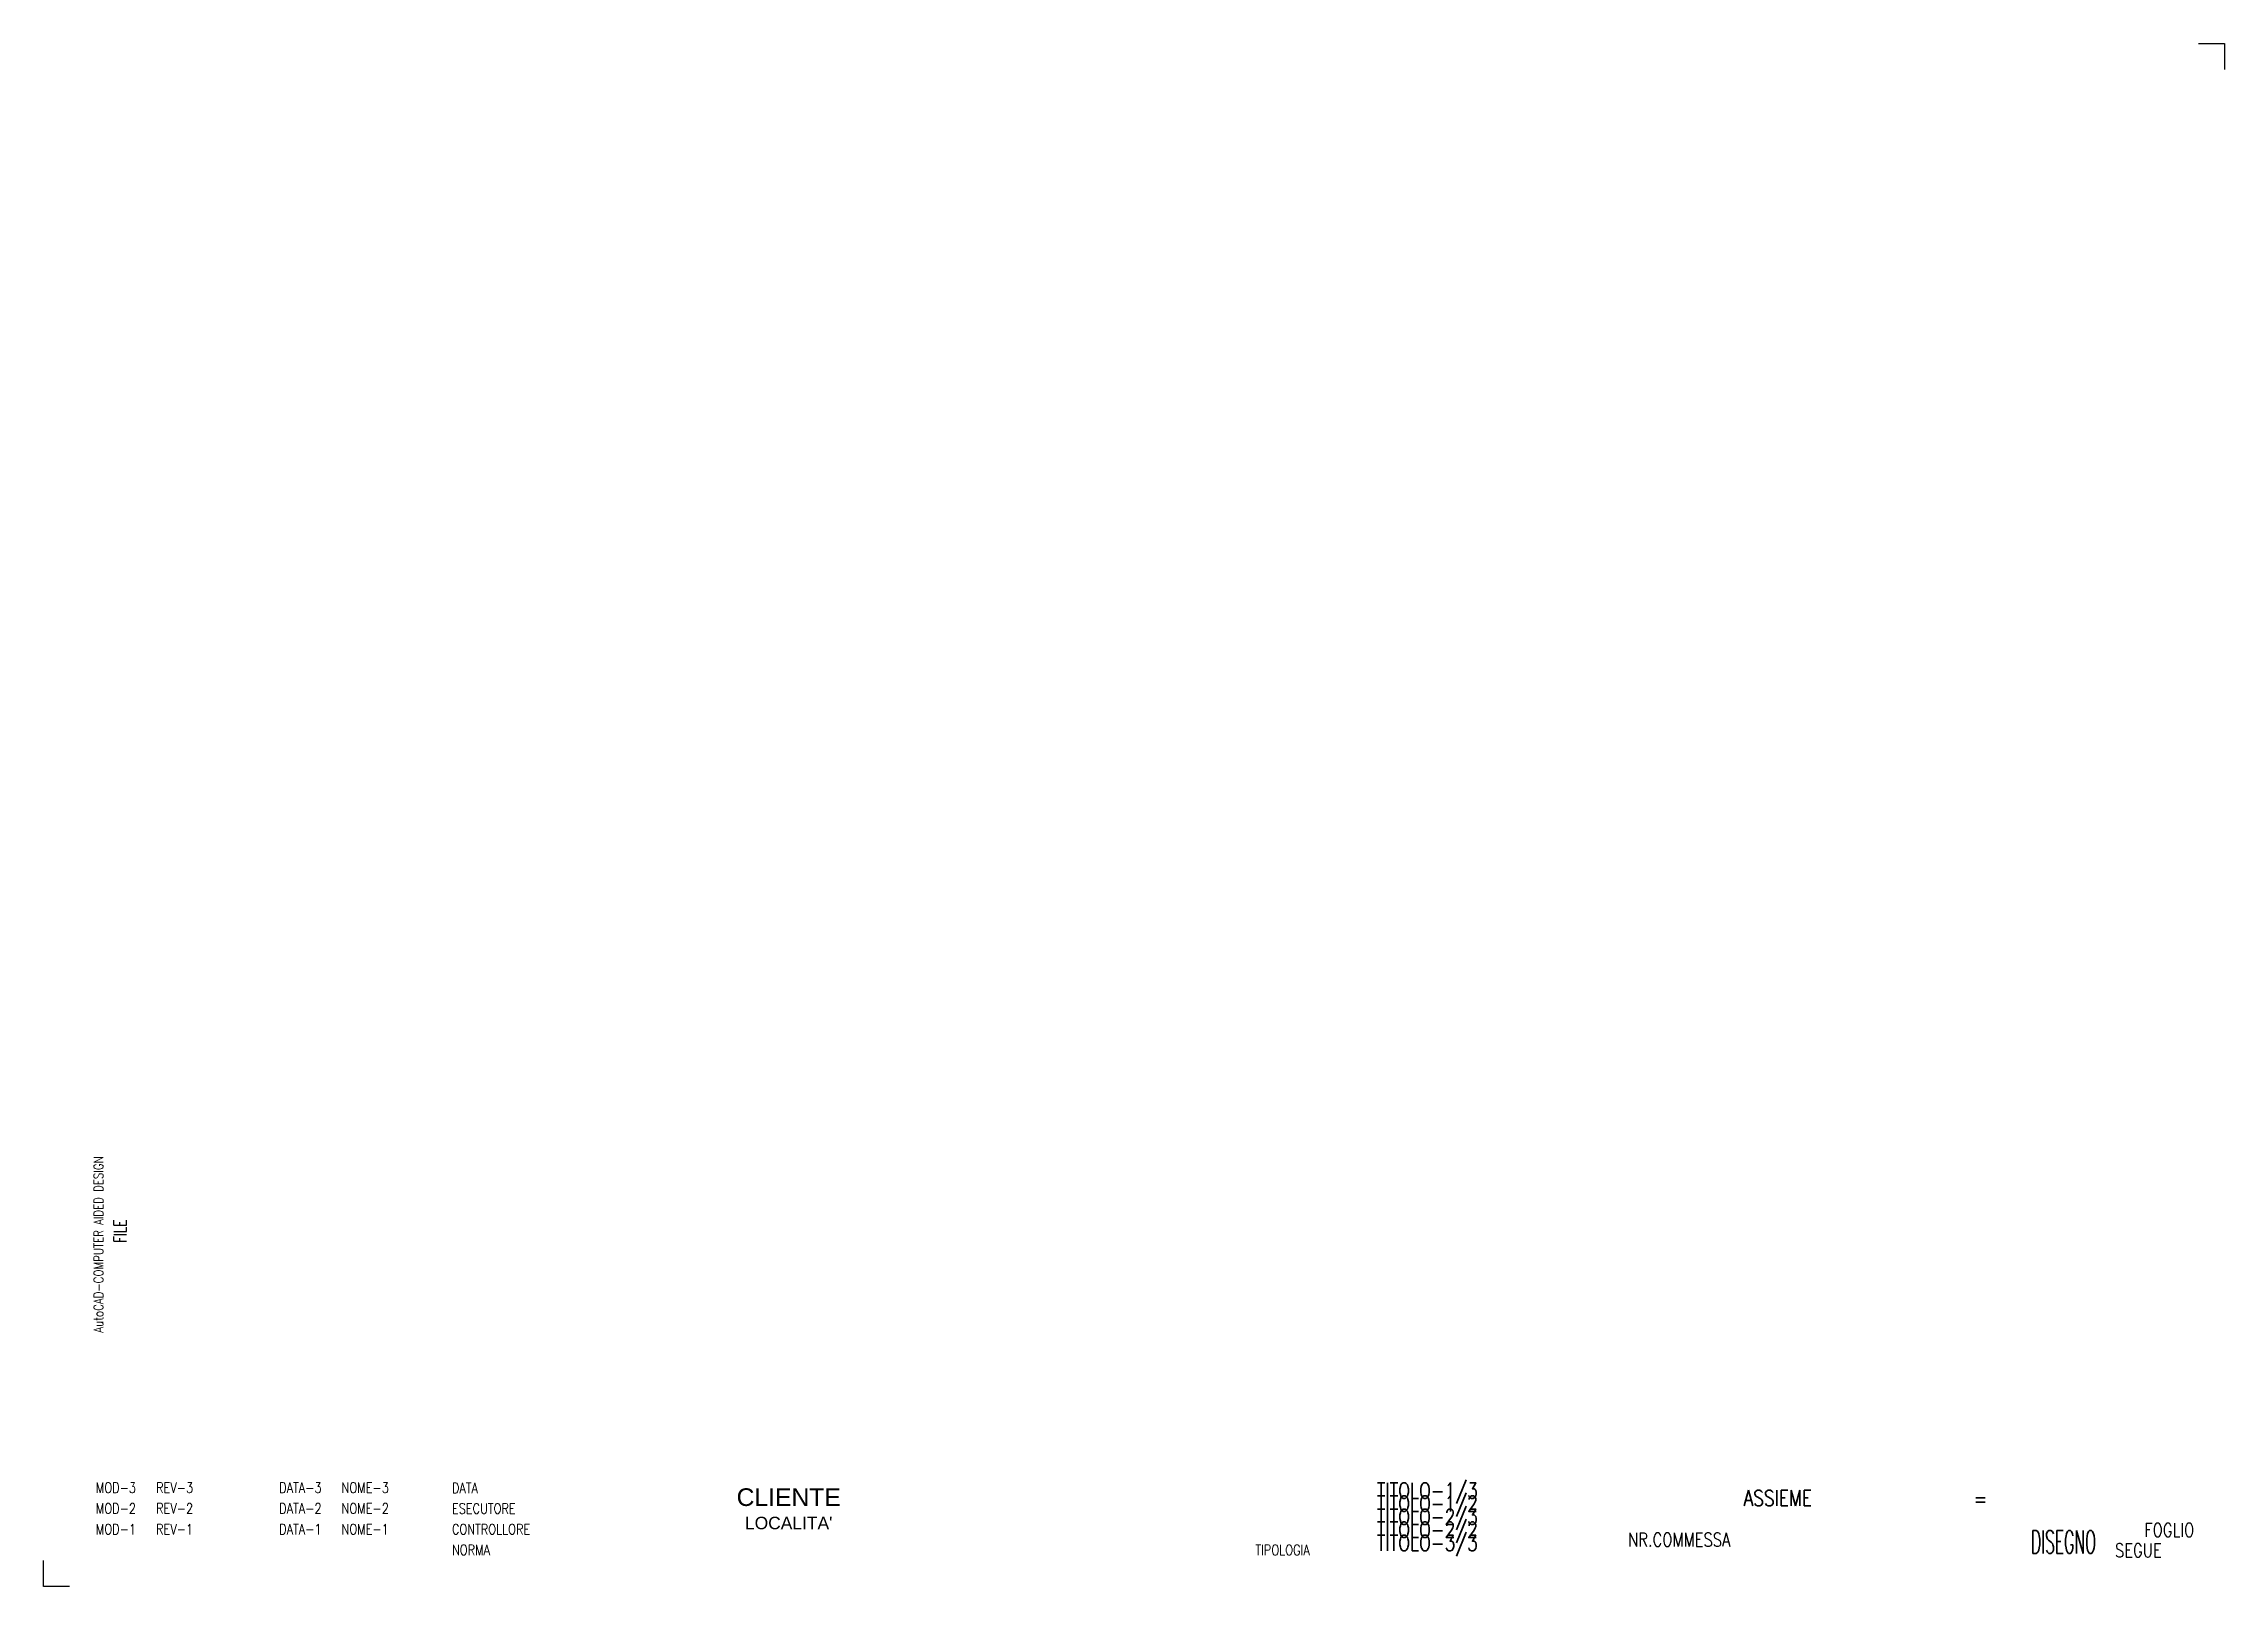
# Model space of a CAD drawing. Extents: x 0 to 420, y 0 to 297.
import ezdxf
from ezdxf.enums import TextEntityAlignment as Align

# ---------------------------------------------------------------- set-up
doc = ezdxf.new("R2010")
doc.units = 0
doc.header["$LTSCALE"] = 5
doc.header["$MEASUREMENT"] = 0
doc.layers.add('CART', color=7, linetype='CONTINUOUS')
doc.styles.add('arial', font='ARIAL.TTF', dxfattribs={"width": 0.85, "height": 3})
doc.styles.add('romans', font='romans.shx', dxfattribs={"width": 0.8, "height": 3})

msp = doc.modelspace()

# ---------------------------------------------------------------- linework, layer by layer
at = {"layer": 'CART', "color": 9}
for p, q in [((415, 297), (420, 297)), ((420, 297), (420, 292)), ((0, 0), (0, 5)), ((5, 0), (0, 0))]:
    msp.add_line(p, q, dxfattribs=at)

# ---------------------------------------------------------------- texts
at = {"layer": 'CART', "color": 9, "style": 'romans', "width": 0.8}
msp.add_text('AutoCAD-COMPUTER AIDED DESIGN', height=1.8, rotation=90, dxfattribs=at).set_placement((11.47, 48.84))
at = {"layer": 'CART', "color": 2, "style": 'romans', "width": 0.7}
msp.add_attdef('FILE', text='', height=2.4, rotation=90, dxfattribs=at).set_placement((15.95, 68.38), align=Align.CENTER)
at = {"layer": 'CART', "color": 9, "style": 'romans', "width": 0.8}
for tag, text, height, p in [('MOD-3', ' ', 2, (13.92, 19)), ('ASSIEME', '', 3, (334, 17)), ('MOD-2', '', 2, (13.92, 15)), ('MOD-1', '00', 2, (13.92, 11)), ('NR.COMMESSA', '', 2.6, (315, 9))]:
    msp.add_attdef(tag, text=text, height=height, dxfattribs=at).set_placement(p, align=Align.MIDDLE)
for tag, text, p in [('REV-3', '', (21.66, 19)), ('DATA-3', '', (45.37, 19)), ('NOME-3', '', (57.37, 19)), ('REV-2', '', (21.66, 15)), ('DATA-2', '', (45.37, 15)), ('NOME-2', '', (57.37, 15)), ('REV-1', 'ISSUE', (21.66, 11)), ('DATA-1', '', (45.37, 11)), ('NOME-1', '', (57.37, 11))]:
    msp.add_attdef(tag, text=text, height=2, dxfattribs=at).set_placement(p, align=Align.MIDDLE_LEFT)
for tag, p, s, height in [('DATA', (78.64, 17.94), '', 2), ('ESECUTORE', (78.64, 13.97), '', 2), ('CONTROLLORE', (78.64, 9.99), '', 2), ('NORMA', (78.64, 6.01), 'IEC', 2), ('TIPOLOGIA', (233.37, 6), 'Descript.', 2), ('SEGUE', (398.93, 5.65), '', 2.6)]:
    msp.add_attdef(tag, p, s, height=height, dxfattribs=at)
at = {"layer": 'CART', "color": 2, "style": 'arial'}
for tag, height, p in [('CLIENTE', 3.4, (143.5, 17.18)), ("LOCALITA'", 2.4, (143.5, 12.2))]:
    msp.add_attdef(tag, text='', height=height, dxfattribs=at).set_placement(p, align=Align.MIDDLE)
at = {"layer": 'CART', "color": 2, "style": 'romans', "width": 0.8}
for tag, p in [('TITOLO-1/3', (266.5, 18.23)), ('TITOLO-1/2', (266.5, 15.73)), ('TITOLO-2/3', (266.5, 13.18)), ('TITOLO-2/2', (266.5, 10.68)), ('TITOLO-3/3', (266.5, 8.13))]:
    msp.add_attdef(tag, text='', height=3, dxfattribs=at).set_placement(p, align=Align.MIDDLE)
at = {"layer": 'CART', "color": 200, "style": 'romans', "width": 0.8}
msp.add_attdef('=', text='=', height=3, dxfattribs=at).set_placement((371.69, 14.46), align=Align.BOTTOM_LEFT)
at = {"layer": 'CART', "color": 2, "style": 'romans'}
for tag, height, width, p in [('DISEGNO', 4.4, 0.5, (395.27, 6.35)), ('FOGLIO', 2.6, 0.8, (414.2, 9.56))]:
    msp.add_attdef(tag, text='', height=height, dxfattribs=dict(at, width=width)).set_placement(p, align=Align.RIGHT)

doc.saveas('drawing.dxf')
